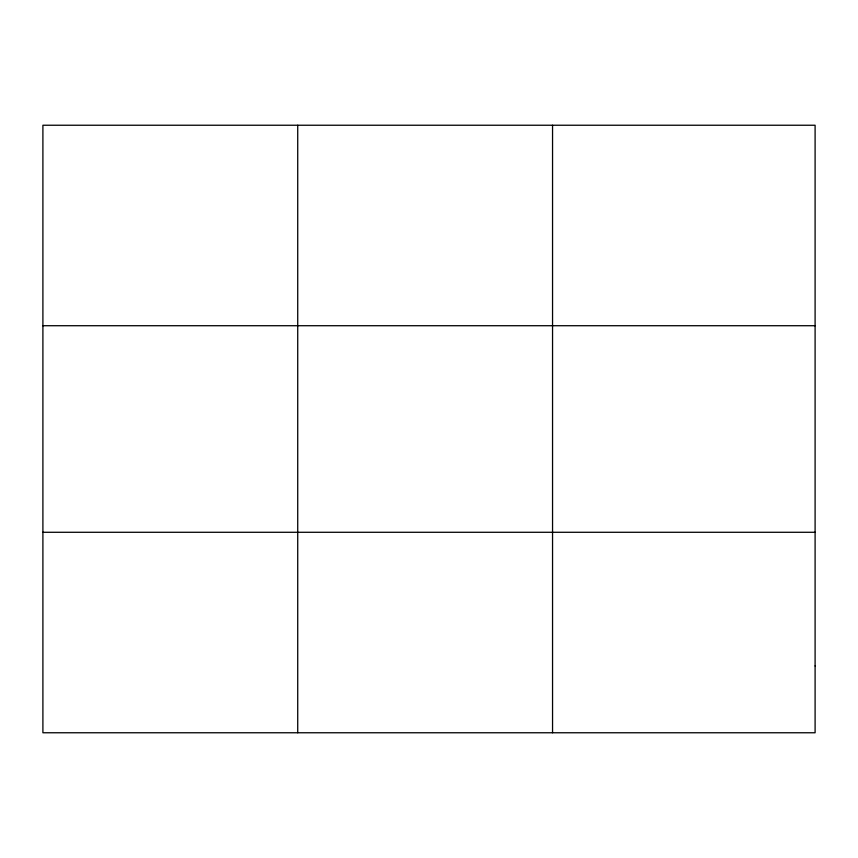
<?xml version="1.0" encoding="UTF-8"?>
<svg xmlns="http://www.w3.org/2000/svg" width="858" height="858" viewBox="0 0 858 858"><rect width="100%" height="100%" fill="white"/><g stroke="black" fill="none" stroke-linecap="round" stroke-linejoin="round"><path stroke-width="1.29" d="M297.726 125.236L297.726 732.764M552.552 125.236L552.552 732.764M42.9 325.718L815.1 325.718M42.9 532.282L815.1 532.282M815.1 665.937L815.1 732.764L42.9 732.764L42.9 125.236L815.1 125.236L815.1 665.937"/></g></svg>
